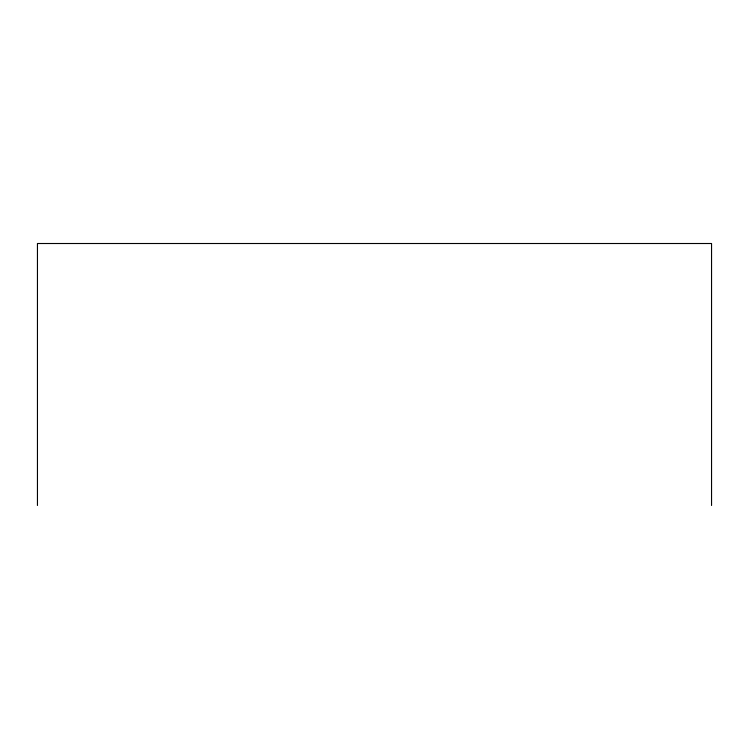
<?xml version="1.0" encoding="UTF-8"?>
<svg xmlns="http://www.w3.org/2000/svg" width="749" height="749" viewBox="0 0 749 749"><rect width="100%" height="100%" fill="white"/><g stroke="black" fill="none" stroke-linecap="round" stroke-linejoin="round"><path stroke-width="1.12" d="M711.55 505.491L711.55 243.509L37.45 243.509L37.45 505.491"/></g></svg>
